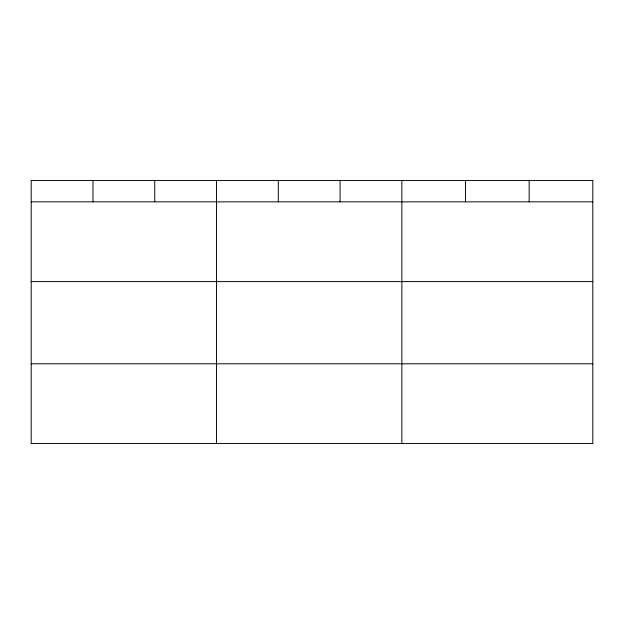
<?xml version="1.0" encoding="UTF-8"?>
<svg xmlns="http://www.w3.org/2000/svg" width="624" height="624" viewBox="0 0 624 624"><rect width="100%" height="100%" fill="white"/><g stroke="black" fill="none" stroke-linecap="round" stroke-linejoin="round"><path stroke-width="0.94" d="M592.8 281.611L592.8 180.453L31.2 180.453L31.2 443.547L592.8 443.547L592.8 281.611L31.2 281.611M31.2 201.848L592.8 201.848M31.2 363.784L592.8 363.784M529.152 180.453L529.152 201.848M465.504 180.453L465.504 201.848M401.856 180.453L401.856 443.547M340.08 180.453L340.08 201.848M278.304 180.453L278.304 201.848M216.528 180.453L216.528 443.547M154.752 180.453L154.752 201.848M92.976 180.453L92.976 201.848"/></g></svg>
